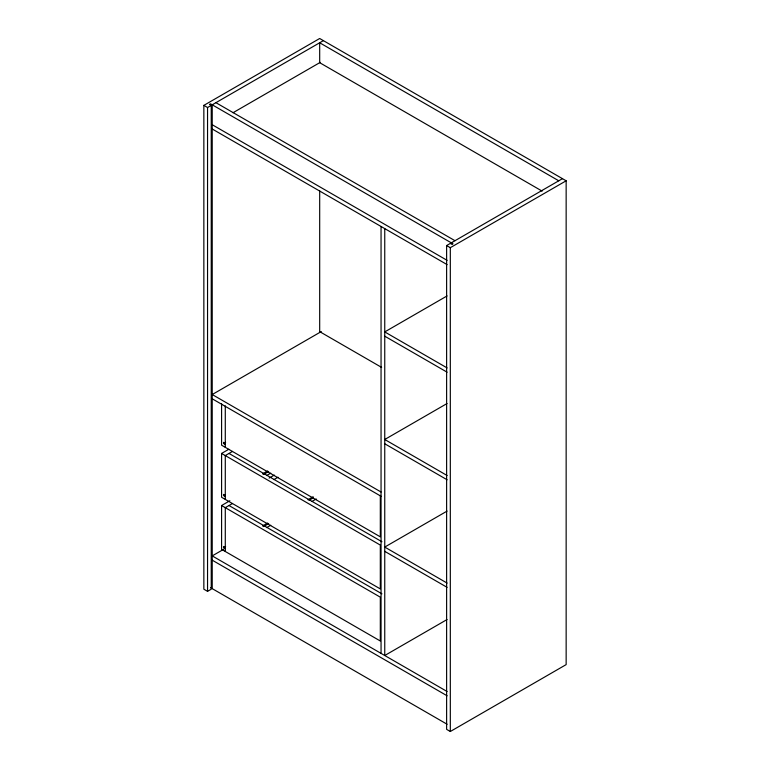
<?xml version="1.0" encoding="UTF-8"?>
<svg xmlns="http://www.w3.org/2000/svg" width="770" height="770" viewBox="0 0 770 770"><rect width="100%" height="100%" fill="white"/><g stroke="black" fill="none" stroke-linecap="round" stroke-linejoin="round"><path stroke-width="1.16" d="M203.848 105.384L319.685 38.5L566.152 180.796L566.152 664.616L450.315 731.5L446.619 729.363L446.619 245.543L450.315 243.407L452.038 244.408L453.03 243.84L210.499 103.815L209.517 104.383L211.24 105.384L211.24 589.204L207.544 591.341L203.848 589.204L203.848 105.384L207.544 107.511L211.24 105.384M323.381 40.637L212.222 104.807L212.222 588.636M233.002 112.738L320.262 62.36M451.297 242.839L562.456 178.659M446.619 245.543L450.315 247.68L566.152 180.796M321.302 331.562L212.222 394.538L381.054 492.011M447.081 295.93L384.75 331.918L447.139 367.945M225.283 443.318L223.56 442.327L223.56 443.481L225.629 442.288M221.587 453.443L380.313 545.083L380.313 588.915L221.587 497.276L221.587 453.443L228.825 449.266M232.521 451.403L225.283 455.58L225.283 499.412M262.503 473.916L267.671 470.932M263.533 474.484L268.701 471.5M266.632 475.542L270.771 473.155M221.587 505.524L380.313 597.174L380.313 640.996L221.587 549.356L221.587 505.524L229.864 500.75M269.134 478.074L274.303 475.09M232.521 503.484L225.283 507.661L225.283 551.493M273.87 479.614L278.008 477.227M447.081 403.509L384.75 439.497L447.139 475.523M225.283 547.48L223.56 546.488L223.56 547.653L225.629 546.459M262.503 525.997L267.671 523.013M307.981 499.74L313.149 496.756M223.656 549.308L212.222 555.901L447.139 691.537M263.533 526.565L268.701 523.581M309.011 500.307L313.149 497.921M266.632 527.623L270.771 525.236M312.119 501.366L316.249 498.979M447.081 511.097L384.75 547.075L447.139 583.102M447.081 619.523L384.75 655.511L384.75 228.613M558.76 180.796L319.685 42.773L319.685 62.688L542.128 191.114M215.918 102.68L454.993 240.702M212.222 124.73L447.139 260.366M212.222 129.004L447.139 264.63M384.75 336.192L447.139 372.208M381.631 367.406L319.685 331.639L319.685 190.873M384.75 443.77L447.139 479.787M212.222 398.802L381.054 496.275M223.56 443.481L225.283 444.483M228.988 453.443L381.93 541.753M384.75 551.349L447.139 587.366M225.283 495.399L223.56 494.407L223.56 495.572L225.283 496.563M228.988 505.524L381.93 593.834M223.56 547.653L225.283 548.644M212.222 560.175L447.139 695.801M210.499 587.635L447.139 724.262M450.315 247.68L450.315 731.5M381.054 226.476L381.054 653.374M380.313 495.351L380.313 536.834L221.587 445.195L221.587 403.73M225.283 405.838L225.283 447.332M207.544 107.511L207.544 591.341"/></g></svg>
